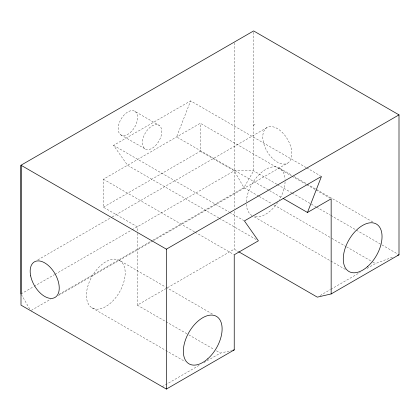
<?xml version="1.0" encoding="UTF-8"?>
<svg xmlns="http://www.w3.org/2000/svg" width="420" height="420" viewBox="0 0 420 420"><rect width="100%" height="100%" fill="white"/><g stroke="black" fill="none" stroke-linecap="round" stroke-linejoin="round"><path stroke-width="0.32" stroke-dasharray="2.1 1.58" d="M137.309 230.701L137.309 226.784L103.383 207.197L103.388 179.219L200.309 123.26L291.506 175.917M103.383 207.197L200.303 151.237L200.309 123.26M234.234 42.777L234.229 208.698M306.164 167.591L190.612 100.879L176.621 136.936L268.952 190.239M218.741 217.917L127.549 165.27L113.558 145.367L190.612 100.879M253.176 125.48L255.318 124.246M37.826 259.88L111.584 217.292M112.151 216.967L267.036 127.533M21 293.942L33.479 286.739M34.046 286.409L54.458 274.622M55.025 274.297L131.586 230.097M132.153 229.766L234.229 170.83L253.617 170.835L276.901 184.275M31.259 310.401L50.542 299.271M59.047 294.357L152.056 240.66M152.623 240.334L243.925 187.619L253.617 170.835L253.617 32.24M58.385 295.491L153.132 240.781M153.699 240.455L287.595 163.144A20.559 11.87 60 0 0 281.075 131.297A20.559 11.87 60 0 0 263.272 141.577A20.559 11.87 60 0 0 287.595 163.144M137.309 233.315L137.309 305.135L234.234 249.175L238.187 251.459M162.236 386.673L200.062 364.833M204.015 362.549L220.39 353.099L231.714 350.48M320.135 295.512L330.293 289.643M330.86 289.317L360.218 272.365M366.996 268.454L375.464 263.566L392.963 257.024M306.731 167.921L320.324 175.77M279.437 168.079L291.911 175.277M294.173 176.584L306.647 183.787M307.214 184.112L372.96 222.07M292.073 176.243L306.233 184.422M306.8 184.748L315.294 189.656M315.861 189.982L330.02 198.156M277.468 184.606L291.664 192.801M292.236 193.132L316.087 206.903M316.654 207.228L330.283 215.098M330.85 215.423L355.84 229.85M356.407 230.181L397.866 254.116M135.041 111.463A13.708 7.912 -60 0 1 129.901 132.883A13.708 7.912 -60 0 1 118.629 125.023A13.708 7.912 -60 0 1 135.041 111.463L159.269 125.454A13.708 7.912 -60 0 1 154.13 146.874A13.708 7.912 -60 0 1 142.858 139.015A13.708 7.912 -60 0 1 159.269 125.454M269.519 190.57L281.978 197.762M200.303 151.237L234.229 170.83L243.925 187.619L258.668 196.13M259.234 196.46L271.709 203.663M273.977 204.971L331.238 238.03M331.805 238.361L345.98 246.545M346.547 246.871L372.062 261.602M372.629 261.928L375.464 263.566M120.671 134.783L144.9 148.775M254.294 216.867L330.241 260.72M330.808 261.046L345.544 269.551M113.558 145.367L229.11 212.079M229.677 212.405L243.836 220.584M219.308 218.248L256.127 239.505M103.388 179.219L194.581 231.877M195.148 232.202L233.667 254.441M119.516 260.405A27.416 15.829 -60 0 1 110.828 302.873A27.416 15.829 -60 0 1 87.087 289.165A27.416 15.829 -60 0 1 119.516 260.405L165.428 286.913M165.995 287.243L213.035 314.401M137.309 305.135L188.176 334.498M188.738 334.824L214.168 349.508M216.431 350.816L220.39 353.099M92.101 307.892L165.218 350.102M165.784 350.432L185.057 361.557M21.325 294.499L29.726 309.052M234.229 211.307L234.234 249.175M246.372 201.831A27.416 15.829 -60 0 1 265.676 169.465A27.416 15.829 -60 0 1 285.086 179.351M285.091 181.808A27.416 15.829 -60 0 1 279.437 199.731M277.715 202.493A27.416 15.829 -60 0 1 254.221 216.473M252.026 215.56A27.416 15.829 -60 0 1 246.356 203.653"/><path stroke-width="0.63" d="M21 293.942L21 165.228L253.617 30.928L399 114.87L399 254.772L331.154 293.942L317.31 297.139L238.754 251.785M399 114.87L166.383 249.165L21 165.228L21 305.135L166.383 389.072L234.234 349.897L234.234 254.772L258.394 240.812L244.403 220.91L321.457 176.421L307.466 212.478L283.112 198.418M331.154 293.942L331.154 198.812L307.466 212.478M397.793 255.224L399 254.772M232.974 350.191L234.234 349.897M166.383 249.165L166.383 389.072M207.748 358.832A27.416 15.829 -60 0 0 216.436 316.365A27.416 15.829 -60 0 0 184.007 345.125A27.416 15.829 -60 0 0 207.748 358.832M367.673 266.5A27.416 15.829 -60 0 0 376.362 224.033A27.416 15.829 -60 0 0 343.933 252.793A27.416 15.829 -60 0 0 367.673 266.5M30.66 275.887A20.559 11.87 60 0 0 54.983 297.455A20.559 11.87 60 0 0 48.463 265.608A20.559 11.87 60 0 0 30.66 275.887"/></g></svg>
